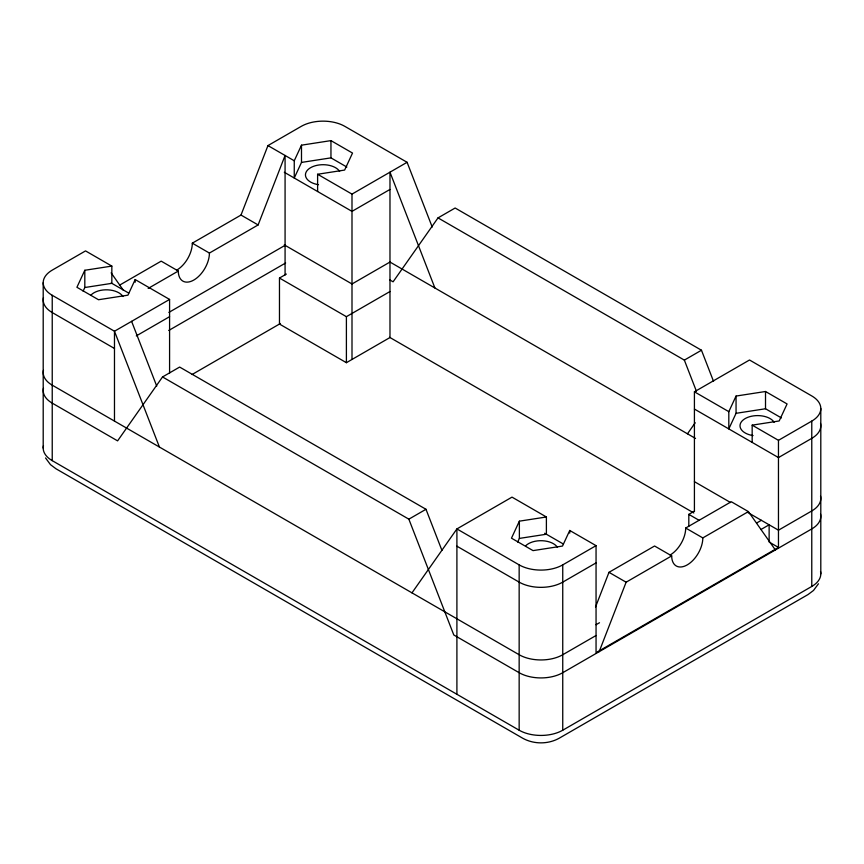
<?xml version="1.0" encoding="UTF-8"?>
<svg xmlns="http://www.w3.org/2000/svg" width="864" height="864" viewBox="0 0 864 864"><rect width="100%" height="100%" fill="white"/><g stroke="black" fill="none" stroke-linecap="round" stroke-linejoin="round"><path stroke-width="1.3" d="M517.676 542.063L519.372 538.412L546.394 534.233L546.394 516.985L519.372 521.165L511.477 538.175L533.045 550.616L562.507 546.059L569.743 530.464L596.052 545.648L596.052 652.687L778.464 547.441L778.464 440.327L752.166 425.142L752.166 442.4M176.742 270.13A22.01 12.712 -60 0 0 192.305 243.173L241.002 215.06L267.959 145.584L301.255 126.36A30.812 17.788 0 0 1 344.844 126.36L407.095 162.302L432.216 227.048M119.448 285.239L161.179 261.144L178.297 271.037A22.01 12.712 -60 0 0 193.86 280.022A22.01 12.712 -60 0 0 209.423 253.066L258.12 224.942L285.077 155.466L285.077 274.99M595.512 607.057L608.99 572.324L654.577 546.005L671.695 555.887A22.01 12.712 -60 0 0 687.258 564.883A22.01 12.712 -60 0 0 702.821 537.916L748.408 511.607L775.364 549.958M599.162 651.683L626.119 582.206L671.695 555.887M83.117 291.168L84.812 287.518L111.834 283.338L111.834 266.09L84.812 270.27L76.918 287.28L98.485 299.732L127.948 295.175L135.184 279.569L169.582 299.43L169.582 373.162M301.493 145.174L301.493 162.421L294.257 178.027L294.257 160.769L301.493 145.174L330.955 140.616L352.523 153.068L344.628 170.068L317.606 174.258L317.606 191.506M736.052 396.058L736.052 413.316L728.816 428.922L728.816 411.664L736.052 396.058L765.515 391.5L787.082 403.952L779.188 420.962L752.166 425.142M818.456 583.772L813.51 590.458L808.013 594.572L559.213 738.212C548.111 744.412 533.801 744.412 522.688 738.212L55.987 468.774L50.49 464.659L45.544 457.963M441.925 550.379L425.984 509.285L179.647 367.06L162.529 376.952L117.601 440.867L52.229 403.132A30.812 17.788 0 0 1 43.459 388.228M713.545 381.359L701.471 350.233L455.144 208.008L438.016 217.89L393.088 281.815L389.588 279.796M411.977 592.855L456.905 528.93L512.006 497.124L546.394 516.985M687.463 433.804L695.207 422.777M148.165 288.436L178.297 271.037M169.582 299.43L114.48 331.236L52.229 295.294A30.812 17.788 0 0 1 52.229 270.13L85.536 250.906L111.834 266.09M317.606 174.258L351.994 194.108L407.095 162.302M168.88 312.412L285.077 245.333M136.296 335.902L169.582 316.678M389.88 189.497L351.994 211.367L284.299 172.271M168.728 330.48L285.638 262.98M434.905 287.993L389.977 172.184L389.977 337.532L346.399 362.696L279.472 324.054L279.472 278.046L286.351 274.072M192.11 374.49L280.433 323.492M279.472 278.046L346.399 316.678L389.977 291.524M162.529 376.952L408.856 519.167L425.984 509.285M438.016 217.89L684.353 360.115L701.471 350.233M694.418 511.315L694.418 391.802L749.52 359.996L811.771 395.939A30.812 17.788 0 0 1 811.771 421.103L811.771 586.451L562.745 730.22A30.812 17.788 0 0 1 519.156 730.22L52.229 460.642A30.812 17.788 0 0 1 43.459 445.738M456.905 694.278L456.905 528.93L519.156 564.872A30.812 17.788 0 0 0 562.745 564.872L596.052 545.648M778.464 440.327L811.771 421.103M596.052 562.896L562.745 582.131A30.812 17.788 0 0 1 519.156 582.131L456.905 546.188M778.464 457.585L811.771 438.35A30.812 17.788 0 0 0 820.541 423.446M688.813 526.208L688.813 514.372L694.548 511.067M670.14 554.99A22.01 12.712 -60 0 0 685.703 528.034L731.279 501.725L748.408 511.607M756.702 522.99L761.346 520.301M596.009 624.748L599.497 622.739M761 529.492L769.133 524.794L769.133 542.052L778.464 547.441M596.052 635.504L562.745 654.739A30.812 17.788 0 0 1 519.156 654.739L52.229 385.16A30.812 17.788 0 0 1 43.459 370.256M301.493 162.421L330.955 157.864L346.842 167.044M736.052 413.316L765.515 408.758L781.402 417.928M267.948 145.584L294.257 160.769M694.418 391.802L728.816 411.664M694.418 409.061L778.475 457.585M695.531 438.458L389.977 262.051L352.004 283.975L284.299 244.879M241.002 215.06L258.12 224.942M694.418 481.669L730.609 502.556M747.5 512.309L778.475 530.194L811.771 510.959A30.812 17.788 0 0 0 820.541 496.055M389.588 337.306L693.824 512.957M688.813 514.372L699.203 520.376M192.305 243.173L209.423 253.066M685.703 528.034L702.821 537.916M111.208 282.982L128.725 293.101M544.676 533.25L563.36 544.028M608.99 572.324L626.119 582.206M114.48 348.494L52.229 312.552A30.812 17.788 0 0 1 43.459 297.648M111.132 272.84L123.455 290.38M684.353 360.115L696.427 391.241M408.856 519.167L453.794 634.975L519.156 672.71A30.812 17.788 0 0 0 562.745 672.71L811.771 528.93A30.812 17.788 0 0 0 820.541 514.037M131.609 321.354L156.73 386.1M159.419 447.044L114.48 331.236L114.48 421.103M820.8 408.521L820.8 573.869M765.515 391.5L765.515 408.758M569.743 530.464L569.743 533.12M562.745 564.872L562.745 730.22M519.372 521.165L519.372 538.412M519.156 564.872L519.156 730.22M351.994 194.108L352.004 359.456M346.399 316.678L346.399 362.696M330.955 140.616L330.955 157.864M135.184 279.569L135.184 282.226M84.812 270.27L84.812 287.518M52.229 295.294L52.229 460.642M43.2 282.712L43.2 448.06M820.541 571.547A30.812 17.788 0 0 1 811.771 586.451M91.13 294.894A17.604 10.163 0 0 1 107.914 289.85A17.604 10.163 0 0 1 122.926 296.503M318.503 184.691A17.604 10.163 0 0 1 310.079 168.005A17.604 10.163 0 0 1 339.606 171.396M753.062 435.586A17.604 10.163 0 0 1 744.638 418.9A17.604 10.163 0 0 1 774.166 422.291M525.69 545.778A17.604 10.163 0 0 1 542.473 540.734A17.604 10.163 0 0 1 557.485 547.387"/></g></svg>
